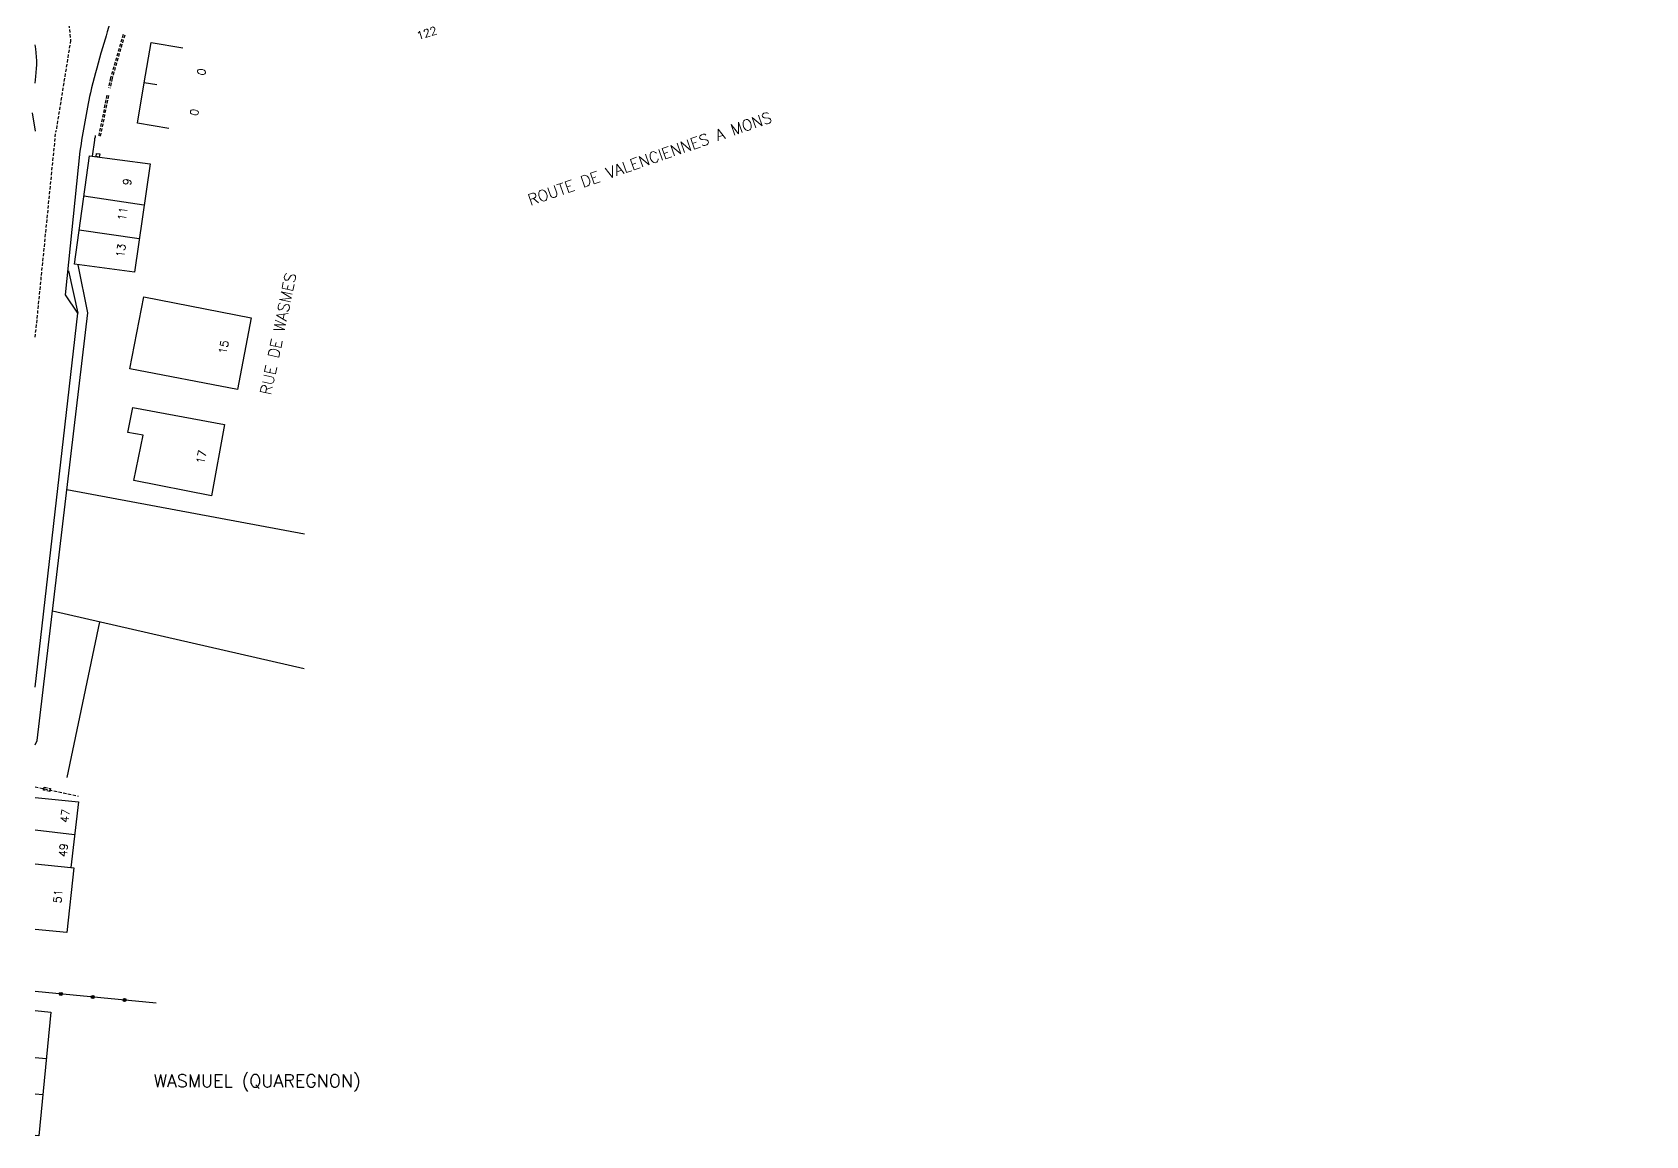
# Model space of a CAD drawing. Header units: millimetres. Extents: x 112998 to 114000, y 125000 to 126000.
# Drawn here: x 112999.6 to 113251.6, y 125505 to 125677.4 of the extents above; entities that cross this region are included whole.
import ezdxf
from ezdxf.enums import TextEntityAlignment as Align

# ---------------------------------------------------------------- set-up
doc = ezdxf.new("R2010")
doc.units = ezdxf.units.MM
doc.linetypes.add('DASHED', pattern=[0.75, 0.5, -0.25])
for name, color, linetype in [('W0001', 6, 'DASHED'), ('W0008', 7, 'CONTINUOUS'), ('W0100', 7, 'CONTINUOUS'), ('W0112', 1, 'DASHED'), ('W0322', 7, 'CONTINUOUS'), ('W0980', 7, 'CONTINUOUS'), ('W0989', 7, 'CONTINUOUS'), ('W0991', 7, 'CONTINUOUS'), ('W1102', 7, 'CONTINUOUS')]:
    doc.layers.add(name, color=color, linetype=linetype)
doc.styles.get("Standard").update_dxf_attribs({"font": 'romans.shx', "width": 0.85})

# ---------------------------------------------------------------- blocks, each defined once
blk = doc.blocks.new('OH02')
at = {"layer": 'W0112', "color": 0}
for p, q in [((-0.5, 0.25), (0.5, 0.25)), ((-0.5, -0.25), (-0.5, 0.25)), ((0.5, 0.25), (0.5, -0.25)), ((0.5, -0.25), (-0.5, -0.25))]:
    blk.add_line(p, q, dxfattribs=at)
blk = doc.blocks.new('OH01')
at = {"layer": 'W0322', "color": 0}
for radius in [0.25, 0.15]:
    blk.add_circle((0, 0), radius, dxfattribs=at)

msp = doc.modelspace()

# ---------------------------------------------------------------- linework, layer by layer
at = {"layer": 'W0001'}
for points in [[(113004.04, 125872.26), (113007.12, 125856.12), (113014.3, 125831.77), (113012.47, 125798.6), (113011.13, 125782.51), (113002.96, 125701.71), (113005.54, 125676.13), (113003.25, 125661.88), (113003.25, 125661.88)], [(113000, 125629.73), (113000.25, 125631.94), (113003.24, 125661.87)]]:
    msp.add_lwpolyline(points, dxfattribs=at)
at = {"layer": 'W0008'}
for points in [[(113251.6, 125761.54), (113088.17, 125708.88), (113067.27, 125702.15), (113064.28, 125703.54), (113058.6, 125701.68), (113057.68, 125699.06), (113044.66, 125694.87), (113023.12, 125687.96, 0.026), (113017.28, 125685.97, 0.1258), (113013.75, 125683.5, 0.0546), (113012.87, 125681.98, 0.0359), (113011.09, 125676.81, 0.0001), (113010.29, 125674.1, 0.016), (113008.64, 125667.94, 0.0178), (113007.01, 125658.8), (113007.01, 125658.8)], [(113000, 125669.42), (113000.12, 125670.47, 0.074896), (113000, 125675.41, 0.0597)]]:
    msp.add_lwpolyline(points, format="xyb", dxfattribs=at)
for points in [[(112999.56, 125664.81), (113000, 125661.92)], [(113008.95, 125658.04), (113009.32, 125660.52), (113009.34, 125660.8), (113009.42, 125661.04), (113009.45, 125661.2), (113009.45, 125661.21), (113009.45, 125661.26)], [(113000, 125575.06), (113006.69, 125633.51), (113004.75, 125636.39), (113007.05, 125658.8)], [(113000, 125566.07), (113000.3, 125566.73), (113008.25, 125633.57), (113006.7, 125641.06)], [(113005.21, 125640.14), (113006.69, 125633.51)]]:
    msp.add_lwpolyline(points, dxfattribs=at)
at = {"layer": 'W0100'}
for points in [[(113020.9, 125662.33), (113015.97, 125663.18), (113017.06, 125669.5), (113018.15, 125675.8), (113023.08, 125674.95), (113023.08, 125674.95)], [(113007.61, 125651.82), (113017, 125650.41)], [(113006.88, 125646.52), (113016.26, 125645.15)], [(113000, 125557.81), (113006.76, 125557.13), (113005.56, 125546.88)], [(113000, 125552.75), (113006.17, 125552.03)], [(113000, 125547.43), (113005.56, 125546.88)], [(113005.56, 125546.88), (113006.03, 125546.81), (113004.95, 125536.72), (113000, 125537.21)], [(113000, 125524.54), (113002.44, 125524.3), (113000.6, 125504.97), (113000, 125505.03)], [(113000, 125517.19), (113001.75, 125517.03)], [(113000, 125511.51), (113001.21, 125511.39)]]:
    msp.add_lwpolyline(points, dxfattribs=at)
for points in [[(113006.14, 125641.13), (113008.48, 125658.1), (113017.97, 125656.83), (113015.5, 125639.89)], [(113014.8, 125624.79), (113017, 125636.06), (113033.76, 125632.76), (113031.59, 125621.57)], [(113015.44, 125607.33), (113016.88, 125614.43), (113014.51, 125614.86), (113015.29, 125618.74), (113029.61, 125616.08), (113027.53, 125604.98)]]:
    msp.add_lwpolyline(points, close=True, dxfattribs=at)
at = {"layer": 'W0112'}
for p, q in [((113013.75, 125677.02), (113011.78, 125670.25)), ((113013.99, 125676.95), (113012.02, 125670.18)), ((113011.78, 125670.25), (113011.45, 125668.71)), ((113012.02, 125670.2), (113011.7, 125668.66)), ((113011.21, 125667.55), (113009.93, 125661.23)), ((113011.46, 125667.5), (113010.18, 125661.18))]:
    msp.add_line(p, q, dxfattribs=at)
for points in [[(113009.53, 125657.96), (113009.6, 125658.45)], [(113010.02, 125657.89), (113009.53, 125657.96)], [(113009.6, 125658.45), (113010.09, 125658.39)], [(113010.09, 125658.39), (113010.02, 125657.89)], [(113000, 125559.48), (113006.7, 125558.05)]]:
    msp.add_lwpolyline(points, dxfattribs=at)
at = {"layer": 'W0322'}
msp.add_lwpolyline([(113018.89, 125525.7), (113000, 125527.51)], dxfattribs=at)
at = {"layer": 'W0989'}
for points in [[(113004.97, 125605.93), (113042.09, 125599.03)], [(113002.71, 125586.97), (113042.04, 125577.98)], [(113010.04, 125585.29), (113004.95, 125560.93)]]:
    msp.add_lwpolyline(points, dxfattribs=at)
at = {"layer": 'W1102'}
msp.add_lwpolyline([(113019.04, 125669.16), (113017.06, 125669.5), (113017.06, 125669.5)], dxfattribs=at)

# ---------------------------------------------------------------- block references
at = {"layer": 'W0112', "rotation": 348.0043930539574}
msp.add_blockref('OH02', (113001.87, 125559.08), dxfattribs=at)
at = {"layer": 'W0322', "rotation": 174.5478212397305}
for p in [(113004.02, 125527.12), (113009, 125526.65), (113013.98, 125526.17)]:
    msp.add_blockref('OH01', p, dxfattribs=at)

# ---------------------------------------------------------------- texts
at = {"layer": 'W0980'}
msp.add_text('WASMUEL (QUAREGNON)', height=2, dxfattribs=at).set_placement((113034.7, 125513.4), align=Align.MIDDLE)
at = {"layer": 'W0989'}
for s, rotation, p in [('ROUTE DE VALENCIENNES A MONS', 19.0431, (113096.03, 125657.65)), ('RUE DE WASMES', 78.1426, (113037.97, 125630.28))]:
    msp.add_text(s, height=1.75, rotation=rotation, dxfattribs=at).set_placement(p, align=Align.MIDDLE)
at = {"layer": 'W0991'}
for s, rotation, p in [('122', 17.7662, (113061.19, 125677.27)), ('0', 80.1805, (113025.99, 125671.2)), ('0', 80.176, (113024.89, 125664.89))]:
    msp.add_text(s, height=1.25, rotation=rotation, dxfattribs=at).set_placement(p, align=Align.MIDDLE)
for s, rotation, p in [('9', 81.6899, (113014.92, 125653.4)), ('11', 81.6899, (113014.14, 125647.89)), ('13', 81.6899, (113013.86, 125642.13)), ('15', 79.0263, (113029.86, 125627.02)), ('17', 79.0263, (113026.38, 125609.85)), ('47', 84.5403, (113005.22, 125553.81)), ('49', 84.5403, (113004.93, 125548.46)), ('51', 84.5403, (113004.07, 125541.26))]:
    msp.add_text(s, height=1.25, rotation=rotation, dxfattribs=at).set_placement(p)

doc.saveas('drawing.dxf')
